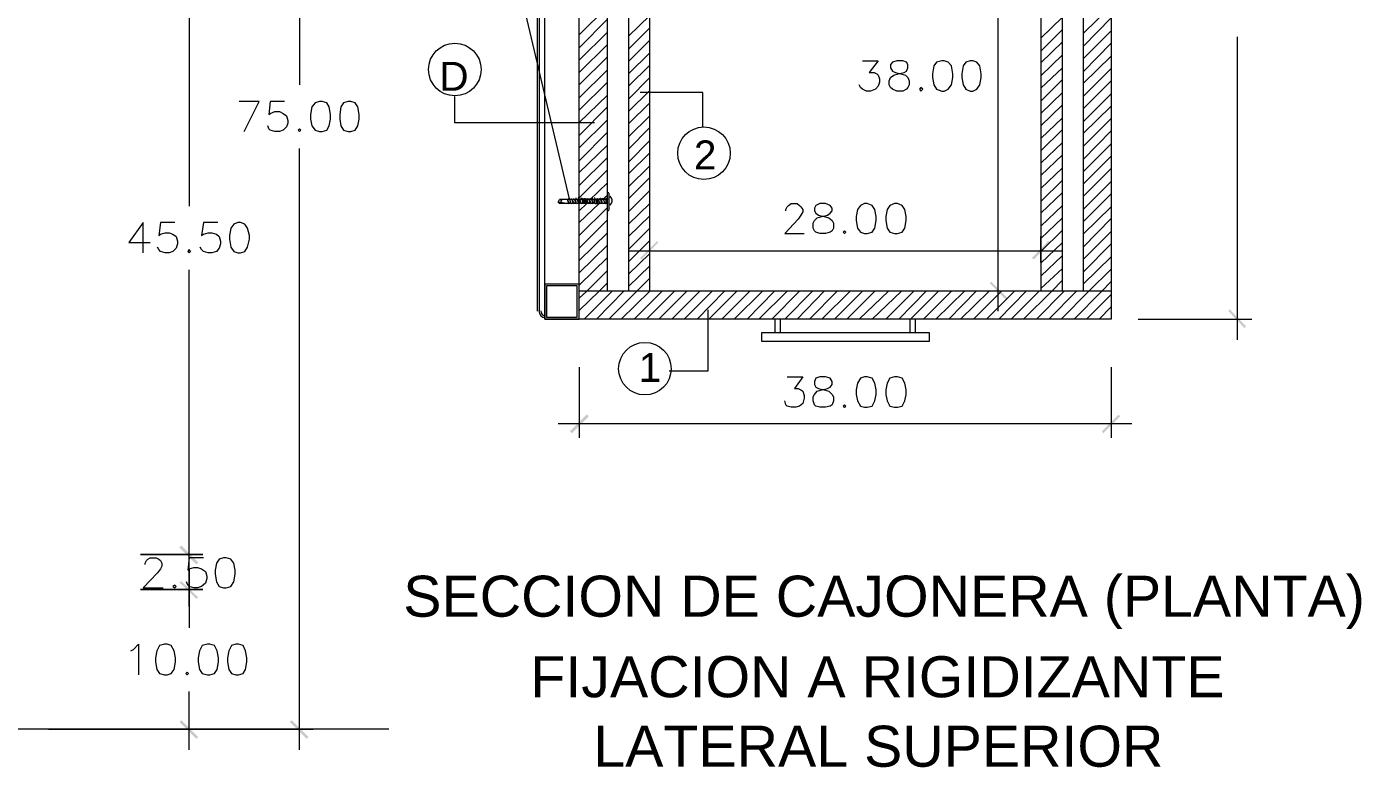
# Model space of a CAD drawing. Header units: inches. Extents: x 0.13 to 4.47, y 0.19 to 3.07.
# Drawn here: x 1.69 to 2.645, y 0.785 to 1.314 of the extents above; entities that cross this region are included whole.
import ezdxf

# ---------------------------------------------------------------- set-up
doc = ezdxf.new("R2010")
doc.units = ezdxf.units.IN
doc.header["$MEASUREMENT"] = 0
for name, color, linetype in [('PDF_PDF5_PDF12_PDF11_0', 7, 'Continuous'), ('PDF_PDF5_PDF12_PDF11_1', 7, 'Continuous'), ('PDF_PDF5_PDF12_PDF11_COTAS-01', 7, 'Continuous'), ('PDF_Texto', 7, 'Continuous')]:
    doc.layers.add(name, color=color, linetype=linetype)
doc.styles.add('PDF Arial', font='arial.ttf')

msp = doc.modelspace()

# ---------------------------------------------------------------- linework, layer by layer
at = {"layer": 'PDF_PDF5_PDF12_PDF11_0', "lineweight": 5}
for points in [[(2.05528, 1.11084), (2.05528, 1.65512)], [(2.05667, 1.11084), (2.05667, 1.65512)], [(2.46581, 1.13035), (2.46581, 1.10527), (2.06039, 1.10527), (2.06039, 1.13035), (2.06039, 1.62958)], [(2.085, 1.13035), (2.085, 1.62958)], [(2.07804, 1.19119), (1.97772, 1.61611), (2.08175, 1.34444)], [(1.88484, 1.57571), (1.88484, 1.27292)], [(2.10543, 1.12524), (2.10543, 1.55435)], [(2.44584, 1.55435), (2.44584, 1.12524)], [(2.43098, 1.12524), (2.43098, 1.51998), (2.1203, 1.51998), (2.1203, 1.12524)], [(2.13562, 1.12524), (2.13562, 1.51998)], [(2.385, 1.11084), (2.385, 1.51998)], [(2.41565, 1.51998), (2.41565, 1.12524)], [(1.8059, 1.40574), (1.8059, 1.18608)], [(2.55637, 1.09041), (2.55637, 1.30729)], [(1.99584, 1.26456), (1.99584, 1.24599), (2.09615, 1.24599)], [(2.1737, 1.24227), (2.1737, 1.26735), (2.12865, 1.26735)], [(1.88484, 0.79691), (1.88484, 1.22741)], [(2.10636, 1.18283), (2.10543, 1.18283), (2.10543, 1.19537)], [(2.1059, 1.19583), (2.10636, 1.19583)], [(2.1059, 1.19537), (2.1059, 1.19537)], [(2.10636, 1.19537), (2.10636, 1.18329)], [(2.07618, 1.18794), (2.07014, 1.18886), (2.07107, 1.19072), (2.07246, 1.19026), (2.072, 1.18886)], [(2.07896, 1.18794), (2.07757, 1.18794), (2.07107, 1.18794), (2.07014, 1.18886)], [(2.07804, 1.19072), (2.07664, 1.19072), (2.07107, 1.19072)], [(2.07989, 1.19072), (2.0785, 1.19072)], [(2.08082, 1.18794), (2.07943, 1.18794)], [(2.08175, 1.19072), (2.08036, 1.19072)], [(2.08268, 1.18794), (2.08129, 1.18794)], [(2.08361, 1.19072), (2.08221, 1.19072)], [(2.08454, 1.18794), (2.08314, 1.18794)], [(2.085, 1.19072), (2.08407, 1.19072)], [(2.08593, 1.18794), (2.085, 1.18794)], [(2.08872, 1.19072), (2.08686, 1.19072), (2.08547, 1.19072)], [(2.08965, 1.18794), (2.08825, 1.18794), (2.08639, 1.18794)], [(2.09011, 1.19072), (2.08918, 1.19072)], [(2.09104, 1.18794), (2.09011, 1.18794)], [(2.09197, 1.19072), (2.09057, 1.19072)], [(2.0929, 1.18794), (2.0915, 1.18794)], [(2.09382, 1.19072), (2.09243, 1.19072)], [(2.09475, 1.18794), (2.09336, 1.18794)], [(2.09522, 1.19072), (2.09429, 1.19072)], [(2.09615, 1.18794), (2.09522, 1.18794)], [(2.09568, 1.19072), (2.09708, 1.19072), (2.09568, 1.19072)], [(2.09661, 1.18794), (2.098, 1.18794), (2.09661, 1.18794)], [(2.09847, 1.19072), (2.09754, 1.19072)], [(2.0994, 1.18794), (2.09847, 1.18794)], [(2.10033, 1.19072), (2.09893, 1.19072)], [(2.10126, 1.18794), (2.09986, 1.18794)], [(2.10404, 1.19072), (2.10218, 1.19072), (2.10079, 1.19072)], [(2.10358, 1.18794), (2.10172, 1.18794)], [(2.10497, 1.18794), (2.10404, 1.18794)], [(2.10543, 1.19072), (2.10451, 1.19072)], [(2.10543, 1.18794), (2.10543, 1.18794)], [(2.10636, 1.18329), (2.10636, 1.18329)], [(2.13562, 1.14567), (2.13562, 1.16425)], [(2.41565, 1.14567), (2.41565, 1.16425)], [(2.1203, 1.15403), (2.43098, 1.15403)], [(1.8059, 0.92183), (1.8059, 1.14057)], [(2.46581, 1.12524), (2.085, 1.12524)], [(2.39568, 1.12524), (2.37525, 1.12524)], [(2.14955, 1.06812), (2.17742, 1.06812), (2.17742, 1.11177)], [(2.22525, 1.10527), (2.22525, 1.09552)], [(2.22897, 1.10527), (2.22897, 1.09552)], [(2.32185, 1.10527), (2.32185, 1.09552)], [(2.32556, 1.10527), (2.32556, 1.09552)], [(2.48531, 1.10527), (2.56658, 1.10527)], [(2.085, 1.07091), (2.085, 1.02029)], [(2.46581, 1.07091), (2.46581, 1.02029)], [(2.07014, 1.0305), (2.48067, 1.0305)], [(1.8059, 0.89954), (1.8059, 0.91162), (1.8059, 0.93669), (1.8059, 0.9483)], [(1.81565, 0.93669), (1.77107, 0.93669), (1.81565, 0.93669)], [(1.8059, 0.92648), (1.8059, 0.88422)], [(1.81565, 0.91162), (1.77107, 0.91162), (1.81565, 0.91162)], [(1.8059, 0.79691), (1.8059, 0.83871)], [(1.74274, 0.81177), (0.40991, 0.81177)], [(1.94893, 0.81177), (1.52168, 0.81177)], [(1.70512, 0.81177), (1.8946, 0.81177)], [(1.77107, 0.81177), (1.81565, 0.81177)]]:
    msp.add_lwpolyline(points, dxfattribs=at)
for points in [[(2.085, 1.55435), (2.46581, 1.55435), (2.46581, 1.10527), (2.085, 1.10527)], [(2.085, 1.55435), (2.46581, 1.55435), (2.46581, 1.10527), (2.085, 1.10527)], [(2.06039, 1.10527), (2.085, 1.10527), (2.085, 1.13035), (2.06039, 1.13035)], [(2.06178, 1.10667), (2.08361, 1.10667), (2.08361, 1.12896), (2.06178, 1.12896)], [(2.2155, 1.08948), (2.33578, 1.08948), (2.33578, 1.09552), (2.2155, 1.09552)]]:
    msp.add_lwpolyline(points, close=True, dxfattribs=at)
at = {"layer": 'PDF_PDF5_PDF12_PDF11_0', "lineweight": 13}
for points in [[(2.28794, 1.2901), (2.29909, 1.2901), (2.29259, 1.28174), (2.2963, 1.28174), (2.29816, 1.28082), (2.29909, 1.27989), (2.30002, 1.2771), (2.30002, 1.27478), (2.29909, 1.27199), (2.29723, 1.26967), (2.29352, 1.26828), (2.29073, 1.26828), (2.28794, 1.26967), (2.28655, 1.27106), (2.28562, 1.27292)], [(1.84537, 1.23948), (1.85605, 1.26085), (1.84166, 1.26085)], [(1.87416, 1.26085), (1.86395, 1.26085), (1.86302, 1.25156), (1.86395, 1.25249), (1.8672, 1.25388), (1.87045, 1.25388), (1.87323, 1.25249), (1.87556, 1.25063), (1.87649, 1.24738), (1.87649, 1.24552), (1.87556, 1.24273), (1.87323, 1.24041), (1.87045, 1.23948), (1.8672, 1.23948), (1.86395, 1.24041), (1.86302, 1.24134), (1.86209, 1.24366)], [(2.23314, 1.18283), (2.23314, 1.18376), (2.23407, 1.18561), (2.235, 1.18654), (2.23686, 1.18794), (2.24104, 1.18794), (2.2429, 1.18654), (2.24383, 1.18561), (2.24522, 1.18376), (2.24522, 1.1819), (2.24383, 1.17958), (2.24197, 1.17679), (2.23222, 1.16657), (2.24615, 1.16657)], [(1.77292, 1.15264), (1.77292, 1.17447), (1.76271, 1.16007), (1.77803, 1.16007)], [(1.79568, 1.17447), (1.78546, 1.17447), (1.78407, 1.16518), (1.78546, 1.16611), (1.78871, 1.16704), (1.7915, 1.16704), (1.79429, 1.16611), (1.79661, 1.16425), (1.79754, 1.161), (1.79754, 1.15914), (1.79661, 1.15589), (1.79429, 1.15357), (1.7915, 1.15264), (1.78871, 1.15264), (1.78546, 1.15357), (1.78407, 1.15496), (1.78314, 1.15682)], [(1.82633, 1.17447), (1.81611, 1.17447), (1.81472, 1.16518), (1.81611, 1.16611), (1.81936, 1.16704), (1.82215, 1.16704), (1.8254, 1.16611), (1.82726, 1.16425), (1.82819, 1.161), (1.82819, 1.15914), (1.82726, 1.15589), (1.8254, 1.15357), (1.82215, 1.15264), (1.81936, 1.15264), (1.81611, 1.15357), (1.81472, 1.15496), (1.81379, 1.15682)], [(2.23407, 1.06394), (2.24522, 1.06394), (2.23918, 1.05558), (2.24197, 1.05558), (2.24383, 1.05465), (2.24522, 1.05372), (2.24615, 1.05047), (2.24615, 1.04862), (2.24522, 1.0449), (2.2429, 1.04304), (2.24011, 1.04211), (2.23686, 1.04211), (2.23407, 1.04304), (2.23314, 1.04397), (2.23222, 1.04676)], [(1.77432, 0.92973), (1.77432, 0.93066), (1.77525, 0.93252), (1.77618, 0.93344), (1.77803, 0.93437), (1.78221, 0.93437), (1.78407, 0.93344), (1.78546, 0.93252), (1.78639, 0.93066), (1.78639, 0.92834), (1.78546, 0.92648), (1.78314, 0.92369), (1.77292, 0.91301), (1.78732, 0.91301)], [(1.81611, 0.93437), (1.8059, 0.93437), (1.80497, 0.92555), (1.8059, 0.92648), (1.80915, 0.92741), (1.81193, 0.92741), (1.81472, 0.92648), (1.81751, 0.92462), (1.81844, 0.92137), (1.81844, 0.91951), (1.81751, 0.91626), (1.81472, 0.91394), (1.81193, 0.91301), (1.80915, 0.91301), (1.8059, 0.91394), (1.80497, 0.91487), (1.80404, 0.91719)], [(1.7641, 0.86796), (1.76596, 0.86889), (1.76967, 0.87261), (1.76967, 0.85078)]]:
    msp.add_lwpolyline(points, dxfattribs=at)
for points in [[(2.31256, 1.2901), (2.30931, 1.28917), (2.30791, 1.28732), (2.30791, 1.28499), (2.30931, 1.28267), (2.31163, 1.28174), (2.31534, 1.28082), (2.31859, 1.27989), (2.32045, 1.27803), (2.32138, 1.27571), (2.32138, 1.27292), (2.32045, 1.27106), (2.31952, 1.26967), (2.31674, 1.26828), (2.31256, 1.26828), (2.30931, 1.26967), (2.30791, 1.27106), (2.30698, 1.27292), (2.30698, 1.27571), (2.30791, 1.27803), (2.31024, 1.27989), (2.31349, 1.28082), (2.31767, 1.28174), (2.31952, 1.28267), (2.32045, 1.28499), (2.32045, 1.28732), (2.31952, 1.28917), (2.31674, 1.2901)], [(2.3446, 1.2901), (2.34089, 1.28917), (2.33903, 1.28639), (2.3381, 1.28082), (2.3381, 1.27803), (2.33903, 1.27292), (2.34089, 1.26967), (2.3446, 1.26828), (2.34646, 1.26828), (2.34924, 1.26967), (2.35157, 1.27292), (2.3525, 1.27803), (2.3525, 1.28082), (2.35157, 1.28639), (2.34924, 1.28917), (2.34646, 1.2901)], [(2.36503, 1.2901), (2.36178, 1.28917), (2.35993, 1.28639), (2.359, 1.28082), (2.359, 1.27803), (2.35993, 1.27292), (2.36178, 1.26967), (2.36503, 1.26828), (2.36689, 1.26828), (2.36968, 1.26967), (2.372, 1.27292), (2.37293, 1.27803), (2.37293, 1.28082), (2.372, 1.28639), (2.36968, 1.28917), (2.36689, 1.2901)], [(2.32974, 1.27106), (2.32881, 1.26967), (2.32974, 1.26828), (2.33113, 1.26967)], [(1.89924, 1.26085), (1.89599, 1.25992), (1.89367, 1.25713), (1.89274, 1.25156), (1.89274, 1.24831), (1.89367, 1.24366), (1.89599, 1.24041), (1.89924, 1.23948), (1.9011, 1.23948), (1.90435, 1.24041), (1.90621, 1.24366), (1.90714, 1.24831), (1.90714, 1.25156), (1.90621, 1.25713), (1.90435, 1.25992), (1.9011, 1.26085)], [(1.91967, 1.26085), (1.91642, 1.25992), (1.91457, 1.25713), (1.91364, 1.25156), (1.91364, 1.24831), (1.91457, 1.24366), (1.91642, 1.24041), (1.91967, 1.23948), (1.92153, 1.23948), (1.92478, 1.24041), (1.92664, 1.24366), (1.92757, 1.24831), (1.92757, 1.25156), (1.92664, 1.25713), (1.92478, 1.25992), (1.92153, 1.26085)], [(1.88484, 1.24134), (1.88392, 1.24041), (1.88484, 1.23948), (1.88577, 1.24041)], [(2.25729, 1.18794), (2.25451, 1.18654), (2.25358, 1.18468), (2.25358, 1.18283), (2.25451, 1.18097), (2.25636, 1.17958), (2.26054, 1.17865), (2.2638, 1.17772), (2.26612, 1.17586), (2.26705, 1.174), (2.26705, 1.17029), (2.26612, 1.16843), (2.26472, 1.1675), (2.26147, 1.16657), (2.25729, 1.16657), (2.25451, 1.1675), (2.25358, 1.16843), (2.25265, 1.17029), (2.25265, 1.174), (2.25358, 1.17586), (2.25544, 1.17772), (2.25869, 1.17865), (2.26287, 1.17958), (2.26472, 1.18097), (2.26612, 1.18283), (2.26612, 1.18468), (2.26472, 1.18654), (2.26147, 1.18794)], [(2.28934, 1.18794), (2.28655, 1.18654), (2.28423, 1.18376), (2.2833, 1.17865), (2.2833, 1.17586), (2.28423, 1.17029), (2.28655, 1.1675), (2.28934, 1.16657), (2.29119, 1.16657), (2.29491, 1.1675), (2.29677, 1.17029), (2.2977, 1.17586), (2.2977, 1.17865), (2.29677, 1.18376), (2.29491, 1.18654), (2.29119, 1.18794)], [(2.3107, 1.18794), (2.30745, 1.18654), (2.30559, 1.18376), (2.30466, 1.17865), (2.30466, 1.17586), (2.30559, 1.17029), (2.30745, 1.1675), (2.3107, 1.16657), (2.31302, 1.16657), (2.31627, 1.1675), (2.31813, 1.17029), (2.31906, 1.17586), (2.31906, 1.17865), (2.31813, 1.18376), (2.31627, 1.18654), (2.31302, 1.18794)], [(1.84073, 1.17447), (1.83794, 1.17307), (1.83562, 1.17029), (1.83469, 1.16518), (1.83469, 1.16239), (1.83562, 1.15682), (1.83794, 1.15357), (1.84073, 1.15264), (1.84258, 1.15264), (1.84584, 1.15357), (1.84769, 1.15682), (1.84909, 1.16239), (1.84909, 1.16518), (1.84769, 1.17029), (1.84584, 1.17307), (1.84258, 1.17447)], [(2.27494, 1.16843), (2.27401, 1.1675), (2.27494, 1.16657), (2.27587, 1.1675)], [(1.8059, 1.15496), (1.80497, 1.15357), (1.8059, 1.15264), (1.80683, 1.15357)], [(2.25729, 1.06394), (2.25451, 1.06301), (2.25358, 1.06069), (2.25358, 1.05837), (2.25451, 1.05651), (2.25636, 1.05558), (2.26054, 1.05465), (2.2638, 1.05372), (2.26612, 1.0514), (2.26705, 1.04954), (2.26705, 1.04676), (2.26612, 1.04397), (2.26472, 1.04304), (2.26147, 1.04211), (2.25729, 1.04211), (2.25451, 1.04304), (2.25358, 1.04397), (2.25265, 1.04676), (2.25265, 1.04954), (2.25358, 1.0514), (2.25544, 1.05372), (2.25869, 1.05465), (2.26287, 1.05558), (2.26472, 1.05651), (2.26612, 1.05837), (2.26612, 1.06069), (2.26472, 1.06301), (2.26147, 1.06394)], [(2.28934, 1.06394), (2.28655, 1.06301), (2.28423, 1.0593), (2.2833, 1.05465), (2.2833, 1.0514), (2.28423, 1.04676), (2.28655, 1.04304), (2.28934, 1.04211), (2.29119, 1.04211), (2.29491, 1.04304), (2.29677, 1.04676), (2.2977, 1.0514), (2.2977, 1.05465), (2.29677, 1.0593), (2.29491, 1.06301), (2.29119, 1.06394)], [(2.3107, 1.06394), (2.30745, 1.06301), (2.30559, 1.0593), (2.30466, 1.05465), (2.30466, 1.0514), (2.30559, 1.04676), (2.30745, 1.04304), (2.3107, 1.04211), (2.31302, 1.04211), (2.31627, 1.04304), (2.31813, 1.04676), (2.31906, 1.0514), (2.31906, 1.05465), (2.31813, 1.0593), (2.31627, 1.06301), (2.31302, 1.06394)], [(2.27494, 1.04397), (2.27401, 1.04304), (2.27494, 1.04211), (2.27587, 1.04304)], [(1.83051, 0.93437), (1.82726, 0.93344), (1.8254, 0.93066), (1.82447, 0.92555), (1.82447, 0.92276), (1.8254, 0.91719), (1.82726, 0.91394), (1.83051, 0.91301), (1.83237, 0.91301), (1.83562, 0.91394), (1.83794, 0.91719), (1.83887, 0.92276), (1.83887, 0.92555), (1.83794, 0.93066), (1.83562, 0.93344), (1.83237, 0.93437)], [(1.79568, 0.91487), (1.79429, 0.91394), (1.79568, 0.91301), (1.79661, 0.91394)], [(1.78825, 0.87261), (1.78453, 0.87168), (1.78268, 0.86796), (1.78175, 0.86286), (1.78175, 0.86007), (1.78268, 0.8545), (1.78453, 0.85171), (1.78825, 0.85078), (1.79011, 0.85078), (1.79289, 0.85171), (1.79522, 0.8545), (1.79614, 0.86007), (1.79614, 0.86286), (1.79522, 0.86796), (1.79289, 0.87168), (1.79011, 0.87261)], [(1.8189, 0.87261), (1.81518, 0.87168), (1.81333, 0.86796), (1.8124, 0.86286), (1.8124, 0.86007), (1.81333, 0.8545), (1.81518, 0.85171), (1.8189, 0.85078), (1.82076, 0.85078), (1.82401, 0.85171), (1.82587, 0.8545), (1.82679, 0.86007), (1.82679, 0.86286), (1.82587, 0.86796), (1.82401, 0.87168), (1.82076, 0.87261)], [(1.83933, 0.87261), (1.83608, 0.87168), (1.83423, 0.86796), (1.8333, 0.86286), (1.8333, 0.86007), (1.83423, 0.8545), (1.83608, 0.85171), (1.83933, 0.85078), (1.84119, 0.85078), (1.84444, 0.85171), (1.8463, 0.8545), (1.84723, 0.86007), (1.84723, 0.86286), (1.8463, 0.86796), (1.84444, 0.87168), (1.84119, 0.87261)], [(1.8045, 0.85264), (1.80357, 0.85171), (1.8045, 0.85078), (1.80543, 0.85171)]]:
    msp.add_lwpolyline(points, close=True, dxfattribs=at)
at = {"layer": 'PDF_PDF5_PDF12_PDF11_0', "lineweight": 5}
for centre in [(1.99607, 1.28383), (2.1744, 1.22393), (2.13214, 1.06975)]:
    msp.add_circle(centre, 0.01881, dxfattribs=at)
for centre, radius, start, end in [((2.10427, 1.19002), 0.00441, 312.3752, 47.6248), ((2.06108, 1.11108), 0.00488, 180.0007, 269.9993), ((2.06108, 1.11108), 0.00348, 180.00045, 269.99955)]:
    msp.add_arc(centre, radius, start, end, dxfattribs=at)
at = {"layer": 'PDF_PDF5_PDF12_PDF11_0', "transparency": 33554559}
for points in [[(2.14073, 1.161), (2.12958, 1.148), (2.12865, 1.14893)], [(2.14166, 1.16007), (2.14073, 1.161), (2.12958, 1.148)], [(2.40915, 1.14893), (2.41055, 1.148), (2.42076, 1.161)], [(2.41055, 1.148), (2.42076, 1.161), (2.42262, 1.16007)], [(2.3799, 1.13221), (2.37897, 1.13081), (2.39197, 1.12013)], [(2.37897, 1.13081), (2.39197, 1.12013), (2.39104, 1.11874)], [(2.55079, 1.11224), (2.54987, 1.11084), (2.5624, 1.10016)], [(2.54987, 1.11084), (2.5624, 1.10016), (2.56148, 1.09877)], [(2.09057, 1.03701), (2.07989, 1.02354), (2.0785, 1.02493)], [(2.09197, 1.03561), (2.09057, 1.03701), (2.07989, 1.02354)], [(2.45931, 1.02493), (2.46024, 1.02354), (2.47138, 1.03701)], [(2.46024, 1.02354), (2.47138, 1.03701), (2.47231, 1.03561)], [(1.80032, 0.9432), (1.79893, 0.9418), (1.8124, 0.93112)], [(1.80032, 0.9432), (1.79893, 0.9418), (1.8124, 0.93112)], [(1.79893, 0.9418), (1.8124, 0.93112), (1.81101, 0.92973)], [(1.79893, 0.9418), (1.8124, 0.93112), (1.81101, 0.92973)], [(1.8124, 0.90604), (1.79893, 0.91673), (1.80032, 0.91765)], [(1.8124, 0.90604), (1.79893, 0.91673), (1.80032, 0.91765)], [(1.81101, 0.90512), (1.8124, 0.90604), (1.79893, 0.91673)], [(1.81101, 0.90512), (1.8124, 0.90604), (1.79893, 0.91673)], [(1.80032, 0.81827), (1.79893, 0.81688), (1.8124, 0.8062)], [(1.79893, 0.81688), (1.8124, 0.8062), (1.81101, 0.80481)], [(1.87927, 0.81827), (1.87788, 0.81688), (1.89135, 0.8062)], [(1.87788, 0.81688), (1.89135, 0.8062), (1.88995, 0.80481)]]:
    msp.add_solid(points, dxfattribs=at)
at = {"layer": 'PDF_PDF5_PDF12_PDF11_1', "lineweight": 5}
for points in [[(2.07664, 1.19119), (2.07664, 1.19119)], [(2.07664, 1.19072), (2.07757, 1.18794), (2.07664, 1.19072)], [(2.07757, 1.18747), (2.07757, 1.18747)], [(2.07804, 1.19119), (2.07804, 1.19119)], [(2.07804, 1.19072), (2.07896, 1.18794)], [(2.07943, 1.18747), (2.07943, 1.18747)], [(2.07989, 1.19119), (2.07989, 1.19119)], [(2.07989, 1.19072), (2.08082, 1.18794)], [(2.08129, 1.18794), (2.08036, 1.19072)], [(2.08082, 1.18747), (2.08082, 1.18747)], [(2.08175, 1.19119), (2.08175, 1.19119)], [(2.08175, 1.19072), (2.08268, 1.18794)], [(2.08314, 1.18794), (2.08221, 1.19119)], [(2.08314, 1.18747), (2.08314, 1.18747)], [(2.08361, 1.19119), (2.08361, 1.19119)], [(2.08361, 1.19072), (2.08454, 1.18794)], [(2.085, 1.18794), (2.08407, 1.19119)], [(2.08454, 1.18747), (2.08454, 1.18747)], [(2.085, 1.19072), (2.08593, 1.18794)], [(2.08639, 1.18794), (2.08547, 1.19119)], [(2.08547, 1.19119), (2.08547, 1.19119)], [(2.08639, 1.18747), (2.08639, 1.18747)], [(2.08686, 1.19119), (2.08825, 1.18794)], [(2.08686, 1.19119), (2.08686, 1.19119)], [(2.08872, 1.19119), (2.08872, 1.19119)], [(2.08872, 1.19072), (2.08965, 1.18794)], [(2.08872, 1.18794), (2.08872, 1.18794)], [(2.08965, 1.18747), (2.08965, 1.18747)], [(2.09011, 1.19072), (2.09104, 1.18794)], [(2.09057, 1.19119), (2.09057, 1.19119)], [(2.0915, 1.18747), (2.0915, 1.18747)], [(2.09197, 1.19119), (2.09197, 1.19119)], [(2.09197, 1.19072), (2.0929, 1.18794)], [(2.09336, 1.18747), (2.09336, 1.18747)], [(2.09522, 1.18794), (2.09382, 1.19119)], [(2.09382, 1.19119), (2.09382, 1.19119)], [(2.09382, 1.19072), (2.09475, 1.18794)], [(2.09475, 1.18747), (2.09475, 1.18747)], [(2.09522, 1.19119), (2.09522, 1.19119)], [(2.09522, 1.19072), (2.09615, 1.18794)], [(2.09661, 1.18794), (2.09568, 1.19119)], [(2.09661, 1.18747), (2.09661, 1.18747)], [(2.09708, 1.19119), (2.09708, 1.19119)], [(2.09708, 1.19119), (2.09708, 1.19119)], [(2.098, 1.18794), (2.09708, 1.19072), (2.098, 1.18794)], [(2.09754, 1.19119), (2.09847, 1.18794), (2.09754, 1.19119)], [(2.09847, 1.19072), (2.09986, 1.18794), (2.09893, 1.19119)], [(2.09847, 1.18747), (2.09847, 1.18747)], [(2.09847, 1.18747), (2.09847, 1.18747)], [(2.09893, 1.19119), (2.09893, 1.19119)], [(2.09986, 1.18747), (2.09986, 1.18747)], [(2.10033, 1.19119), (2.10033, 1.19119)], [(2.10033, 1.19072), (2.10126, 1.18794)], [(2.10172, 1.18794), (2.10079, 1.19119)], [(2.10172, 1.18747), (2.10172, 1.18747)], [(2.10218, 1.19119), (2.10218, 1.19119)], [(2.10218, 1.19072), (2.10358, 1.18794)], [(2.10358, 1.18747), (2.10358, 1.18747)], [(2.10404, 1.19119), (2.10404, 1.19119)], [(2.10404, 1.19072), (2.10497, 1.18794)], [(2.10543, 1.19072), (2.10543, 1.19072)], [(2.1059, 1.19119), (2.1059, 1.19119)], [(2.1059, 1.19072), (2.1059, 1.19072)]]:
    msp.add_lwpolyline(points, dxfattribs=at)
for points in [[(2.07943, 1.18794), (2.0785, 1.19072, -0.1449), (2.07855, 1.19121)], [(2.08872, 1.18794), (2.08779, 1.19119, -0.144653), (2.08784, 1.19168)], [(2.09011, 1.18794), (2.08918, 1.19119, -0.144643), (2.08923, 1.19166, -0.14441), (2.08958, 1.19126)], [(2.0915, 1.18794), (2.09057, 1.19119, -0.144643), (2.09062, 1.19166)], [(2.09336, 1.18794), (2.09243, 1.19119, -0.144643), (2.09248, 1.19166)], [(2.10404, 1.18794), (2.10218, 1.19119, 0.144561), (2.10185, 1.19155)], [(2.10543, 1.18794), (2.10451, 1.19119, -0.144643), (2.10455, 1.19166)]]:
    msp.add_lwpolyline(points, format="xyb", dxfattribs=at)
for points in [[(2.09805, 1.19166, 0.144643), (2.09802, 1.19127, -0.144643)], [(2.09841, 1.19124, 0.144607), (2.09815, 1.19154, -0.144607)], [(2.099, 1.18834, 0.144607), (2.09926, 1.18804, -0.144607)], [(2.09982, 1.18839, 0.144643), (2.09985, 1.18878, -0.144643)]]:
    msp.add_lwpolyline(points, format="xyb", close=True, dxfattribs=at)
for centre, radius, start, end in [((2.0778, 1.19095), 0.000697, 159.35767, 192.27909), ((2.07688, 1.19095), 0.000695, 24.59899, 57.51222), ((2.07873, 1.18863), 0.000695, 204.59899, 237.51222), ((2.0778, 1.18863), 0.000697, 339.35767, 12.27909), ((2.07873, 1.19095), 0.000695, 24.59899, 57.51222), ((2.08012, 1.18863), 0.000695, 204.59899, 237.51222), ((2.08012, 1.19095), 0.000698, 30.63355, 63.40513), ((2.08013, 1.18863), 0.000696, 345.9167, 18.89021), ((2.08152, 1.19095), 0.000695, 157.65248, 190.70159), ((2.08245, 1.18863), 0.000695, 204.59899, 237.51222), ((2.08152, 1.18863), 0.000696, 345.9167, 18.89021), ((2.08338, 1.19188), 0.000698, 158.31193, 191.1315), ((2.08245, 1.19095), 0.000697, 26.27066, 59.05455), ((2.08477, 1.18863), 0.000696, 205.74013, 238.64303), ((2.08384, 1.19095), 0.00116, 24.30542, 57.15857), ((2.08384, 1.18863), 0.000696, 345.9167, 18.89021), ((2.08523, 1.19142), 0.000696, 158.17319, 191.15222), ((2.08616, 1.18863), 0.000695, 204.59899, 237.51222), ((2.0857, 1.19095), 0.00116, 24.30839, 57.13056), ((2.0857, 1.18863), 0.000696, 345.9167, 18.89021), ((2.08709, 1.19142), 0.000698, 158.20999, 191.13369), ((2.08802, 1.18863), 0.000696, 205.74013, 238.64303), ((2.08709, 1.18863), 0.000696, 345.9167, 18.89021), ((2.08802, 1.19095), 0.000697, 26.27066, 59.05455), ((2.08941, 1.1891), 0.000695, 204.59899, 237.51222), ((2.08895, 1.18863), 0.000696, 345.9167, 18.89021), ((2.09081, 1.18863), 0.000695, 204.59899, 237.51222), ((2.08988, 1.18863), 0.000696, 345.9167, 18.89021), ((2.09081, 1.19095), 0.000697, 26.27066, 59.05455), ((2.09266, 1.18863), 0.000696, 205.74013, 238.64303), ((2.09174, 1.18863), 0.000696, 345.9167, 18.89021), ((2.09266, 1.19095), 0.000697, 26.27066, 59.05455), ((2.09406, 1.18863), 0.000695, 204.59899, 237.51222), ((2.09359, 1.18863), 0.000696, 345.9167, 18.89021), ((2.09499, 1.19188), 0.000698, 158.31193, 191.1315), ((2.09406, 1.19095), 0.000697, 26.27066, 59.05455), ((2.09591, 1.18863), 0.000695, 204.59899, 237.51222), ((2.09545, 1.18863), 0.000696, 345.9167, 18.89021), ((2.09684, 1.19188), 0.000698, 158.31193, 191.1315), ((2.09591, 1.19095), 0.000697, 26.27066, 59.05455), ((2.09824, 1.18863), 0.000696, 205.74013, 238.64303), ((2.09731, 1.18863), 0.000696, 345.9167, 18.89021), ((2.09917, 1.19095), 0.00116, 24.30839, 57.13056), ((2.10056, 1.19142), 0.000698, 158.20999, 191.13369), ((2.10149, 1.18863), 0.000695, 204.59899, 237.51222), ((2.10056, 1.18863), 0.000697, 339.35767, 12.27909), ((2.10195, 1.19142), 0.000696, 158.17319, 191.15222), ((2.10288, 1.18863), 0.000695, 204.59899, 237.51222), ((2.10242, 1.19095), 0.00116, 24.30839, 57.13056), ((2.10242, 1.18863), 0.000696, 345.9167, 18.89021), ((2.10381, 1.19142), 0.000698, 158.20999, 191.13369), ((2.10474, 1.18863), 0.000695, 204.59899, 237.51222), ((2.10381, 1.18863), 0.000696, 345.9167, 18.89021), ((2.10474, 1.19095), 0.000697, 26.27066, 59.05455), ((2.1066, 1.1891), 0.000697, 204.72241, 269.24429), ((2.10613, 1.19049), 0.00255, 341.3722, 18.6278), ((2.10613, 1.1891), 0.00255, 341.3722, 18.6278)]:
    msp.add_arc(centre, radius, start, end, dxfattribs=at)
at = {"layer": 'PDF_PDF5_PDF12_PDF11_COTAS-01', "lineweight": 5}
for points in [[(2.085, 1.30868), (2.10543, 1.32865)], [(2.44584, 1.30961), (2.46581, 1.32911)], [(2.085, 1.29939), (2.10543, 1.31982)], [(2.1203, 1.30775), (2.13562, 1.32261)], [(2.41565, 1.30636), (2.43098, 1.32122)], [(2.44584, 1.30032), (2.46581, 1.32075)], [(2.085, 1.29057), (2.10543, 1.31054)], [(2.1203, 1.29846), (2.13562, 1.31379)], [(2.41565, 1.29707), (2.43098, 1.31239)], [(2.44584, 1.2915), (2.46581, 1.31147)], [(2.085, 1.28174), (2.10543, 1.30171)], [(2.1203, 1.28964), (2.13562, 1.30496)], [(2.41565, 1.28871), (2.43098, 1.30357)], [(2.44584, 1.28221), (2.46581, 1.30264)], [(2.085, 1.27292), (2.10543, 1.29289)], [(2.1203, 1.28082), (2.13562, 1.29568)], [(2.41565, 1.27942), (2.43098, 1.29428)], [(2.44584, 1.27385), (2.46581, 1.29335)], [(2.085, 1.26363), (2.10543, 1.2836)], [(2.1203, 1.27199), (2.13562, 1.28685)], [(2.41565, 1.2706), (2.43098, 1.28499)], [(2.44584, 1.26456), (2.46581, 1.28453)], [(2.085, 1.25481), (2.10543, 1.27478)], [(2.1203, 1.2627), (2.13562, 1.27803)], [(2.41565, 1.26131), (2.43098, 1.27664)], [(2.44584, 1.25574), (2.46581, 1.27571)], [(2.085, 1.24599), (2.10543, 1.26549)], [(2.1203, 1.25388), (2.13562, 1.26874)], [(2.41565, 1.25249), (2.43098, 1.26735)], [(2.44584, 1.24645), (2.46581, 1.26642)], [(2.085, 1.2367), (2.10543, 1.25713)], [(2.1203, 1.24506), (2.13562, 1.25992)], [(2.41565, 1.24366), (2.43098, 1.25852)], [(2.44584, 1.23809), (2.46581, 1.2576)], [(2.085, 1.22787), (2.10543, 1.24784)], [(2.1203, 1.23577), (2.13562, 1.25063)], [(2.1203, 1.22694), (2.13562, 1.24227)], [(2.41565, 1.23438), (2.43098, 1.24924)], [(2.44584, 1.2288), (2.46581, 1.24877)], [(2.085, 1.21859), (2.10543, 1.23902)], [(2.1203, 1.21766), (2.13562, 1.23298)], [(2.41565, 1.22555), (2.43098, 1.24088)], [(2.44584, 1.21951), (2.46581, 1.23995)], [(2.085, 1.21023), (2.10543, 1.22973)], [(2.1203, 1.2093), (2.13562, 1.22416)], [(2.41565, 1.21673), (2.43098, 1.23159)], [(2.44584, 1.21069), (2.46581, 1.23066)], [(2.085, 1.20094), (2.10543, 1.22091)], [(2.1203, 1.20001), (2.13562, 1.21487)], [(2.41565, 1.2079), (2.43098, 1.22277)], [(2.41565, 1.19862), (2.43098, 1.21348)], [(2.44584, 1.20187), (2.46581, 1.22184)], [(2.085, 1.19211), (2.10543, 1.21208)], [(2.1203, 1.19119), (2.13562, 1.20651)], [(2.41565, 1.18933), (2.43098, 1.20465)], [(2.44584, 1.19304), (2.46581, 1.21301)], [(2.09243, 1.19026), (2.10543, 1.2028)], [(2.1203, 1.1819), (2.13562, 1.19722)], [(2.41565, 1.18097), (2.43098, 1.19583)], [(2.44584, 1.18376), (2.46581, 1.20372)], [(2.44584, 1.17493), (2.46581, 1.1949)], [(2.085, 1.18283), (2.09057, 1.18794)], [(2.085, 1.17447), (2.0994, 1.18794)], [(2.085, 1.16518), (2.10543, 1.18515)], [(2.09104, 1.1884), (2.0915, 1.18886)], [(2.0994, 1.1884), (2.09986, 1.1884)], [(2.10079, 1.18933), (2.10079, 1.19026)], [(2.10172, 1.19072), (2.10543, 1.19397)], [(2.1203, 1.17307), (2.13562, 1.18794)], [(2.41565, 1.17168), (2.43098, 1.18654)], [(2.44584, 1.16611), (2.46581, 1.18561)], [(2.085, 1.15589), (2.10543, 1.17633)], [(2.1203, 1.16425), (2.13562, 1.17911)], [(2.41565, 1.16286), (2.43098, 1.17772)], [(2.44584, 1.15682), (2.46581, 1.17725)], [(2.085, 1.14707), (2.10543, 1.16704)], [(2.1203, 1.15496), (2.13562, 1.17029)], [(2.41565, 1.15357), (2.43098, 1.16889)], [(2.44584, 1.148), (2.46581, 1.16797)], [(2.085, 1.13824), (2.10543, 1.15821)], [(2.1203, 1.14614), (2.13562, 1.16146)], [(2.41565, 1.14521), (2.43098, 1.16007)], [(2.44584, 1.13871), (2.46581, 1.15914)], [(2.085, 1.12942), (2.10543, 1.14939)], [(2.1203, 1.13732), (2.13562, 1.15218)], [(2.41565, 1.13592), (2.43098, 1.15078)], [(2.44584, 1.13035), (2.46581, 1.14985)], [(2.085, 1.12013), (2.09057, 1.12524), (2.10543, 1.1401)], [(2.1203, 1.12849), (2.13562, 1.14335)], [(2.41565, 1.1271), (2.43098, 1.1415)], [(2.43005, 1.10527), (2.45002, 1.12524), (2.46581, 1.14103)], [(2.085, 1.11131), (2.0994, 1.12524), (2.10543, 1.13128)], [(2.10636, 1.10527), (2.12633, 1.12524), (2.13562, 1.13453)], [(2.40312, 1.10527), (2.42355, 1.12524), (2.43098, 1.13314)], [(2.43934, 1.10527), (2.45931, 1.12524), (2.46581, 1.13221)], [(2.08872, 1.10527), (2.10869, 1.12524)], [(2.09754, 1.10527), (2.11704, 1.12524)], [(2.11519, 1.10527), (2.13562, 1.12524)], [(2.12448, 1.10527), (2.14444, 1.12524)], [(2.1333, 1.10527), (2.15327, 1.12524)], [(2.14212, 1.10527), (2.16209, 1.12524)], [(2.15141, 1.10527), (2.17138, 1.12524)], [(2.16023, 1.10527), (2.1802, 1.12524)], [(2.16952, 1.10527), (2.18903, 1.12524)], [(2.17788, 1.10527), (2.19785, 1.12524)], [(2.18717, 1.10527), (2.20714, 1.12524)], [(2.19599, 1.10527), (2.21643, 1.12524)], [(2.20528, 1.10527), (2.22479, 1.12524)], [(2.21364, 1.10527), (2.23407, 1.12524)], [(2.22293, 1.10527), (2.2429, 1.12524)], [(2.23222, 1.10527), (2.25219, 1.12524)], [(2.24104, 1.10527), (2.26054, 1.12524)], [(2.24986, 1.10527), (2.26983, 1.12524)], [(2.25869, 1.10527), (2.27912, 1.12524)], [(2.26797, 1.10527), (2.28794, 1.12524)], [(2.2768, 1.10527), (2.29677, 1.12524)], [(2.28562, 1.10527), (2.30652, 1.12524)], [(2.29491, 1.10527), (2.31581, 1.12524)], [(2.30466, 1.10527), (2.32463, 1.12524)], [(2.31395, 1.10527), (2.33346, 1.12524)], [(2.32231, 1.10527), (2.34228, 1.12524)], [(2.3316, 1.10527), (2.35157, 1.12524)], [(2.34042, 1.10527), (2.36085, 1.12524)], [(2.34971, 1.10527), (2.36921, 1.12524)], [(2.35807, 1.10527), (2.3785, 1.12524)], [(2.36736, 1.10527), (2.38733, 1.12524)], [(2.37664, 1.10527), (2.39661, 1.12524)], [(2.38547, 1.10527), (2.40497, 1.12524)], [(2.39429, 1.10527), (2.41426, 1.12524)], [(2.4124, 1.10527), (2.43237, 1.12524)], [(2.42123, 1.10527), (2.4412, 1.12524)], [(2.44816, 1.10527), (2.46581, 1.12292)], [(2.45745, 1.10527), (2.46581, 1.1141)]]:
    msp.add_lwpolyline(points, dxfattribs=at)

# ---------------------------------------------------------------- texts
at = {"layer": 'PDF_Texto', "attachment_point": 7, "style": 'PDF Arial'}
for s, insert, char_height in [('D', (1.98502, 1.26861), 0.02072), ('2', (2.16724, 1.21237), 0.02072), ('1', (2.12766, 1.06028), 0.02072), ('SECCION DE CAJONERA (PLANTA)', (1.95915, 0.88342), 0.0293693), ('FIJACION A RIGIDIZANTE', (2.05017, 0.8342), 0.0293693), ('LATERAL SUPERIOR', (2.09522, 0.7845), 0.0293693)]:
    msp.add_mtext(s, dxfattribs=dict(at, insert=insert, char_height=char_height))

doc.saveas('drawing.dxf')
